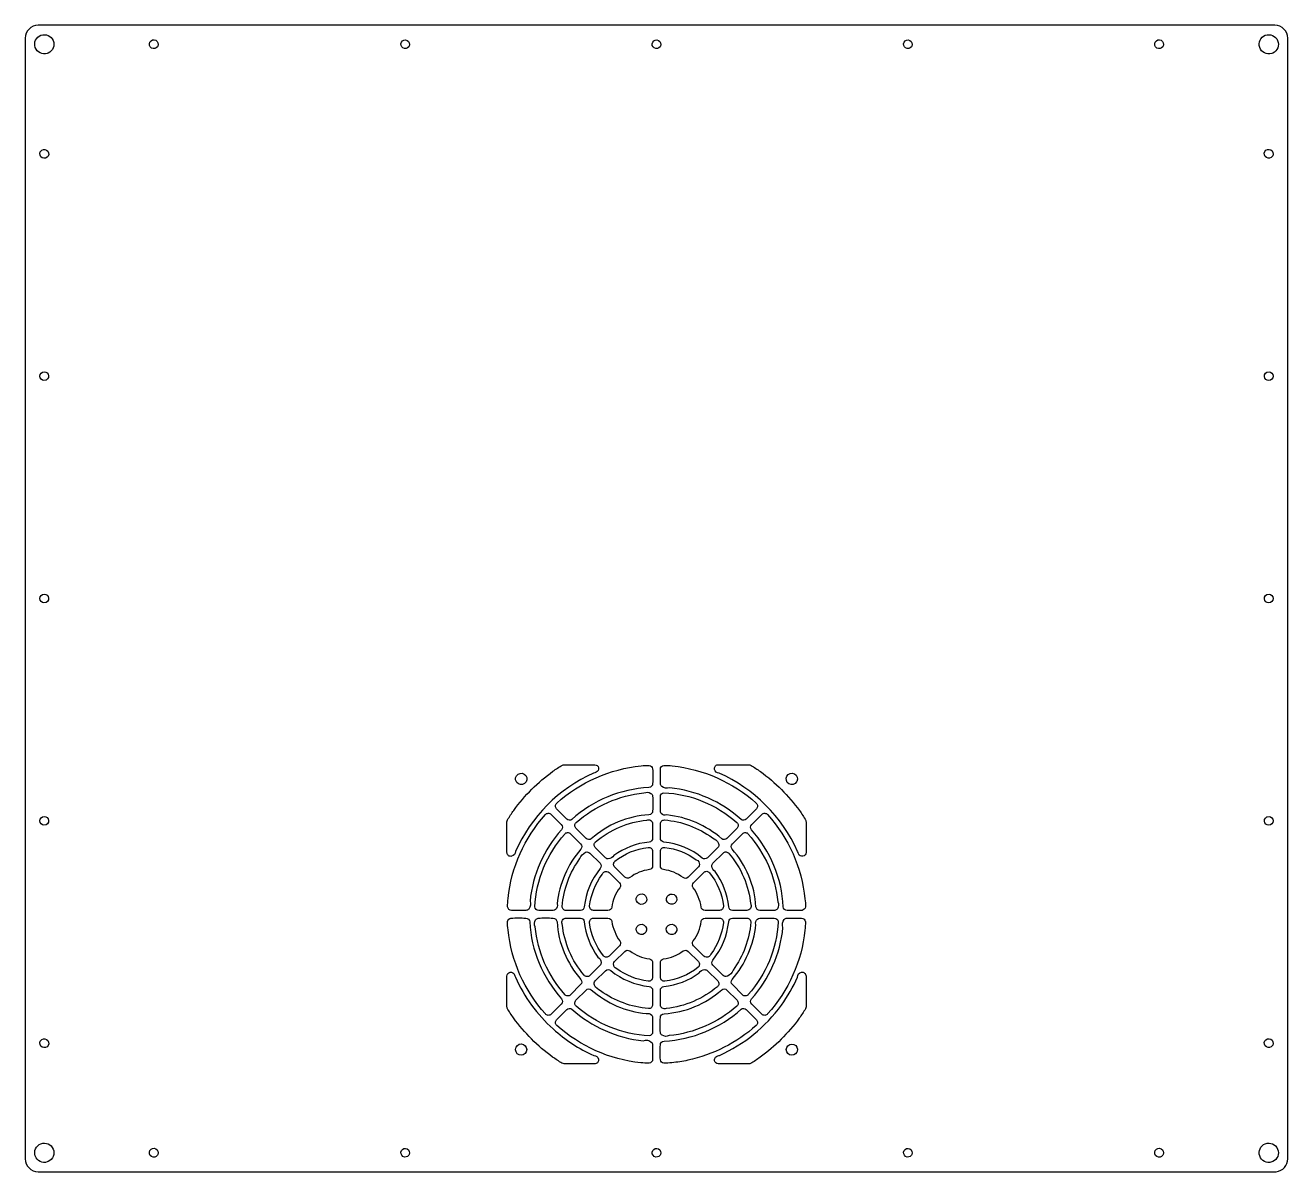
# Model space of a CAD drawing. Header units: millimetres. Extents: x -245 to 245, y -222 to 222.
import ezdxf

# ---------------------------------------------------------------- set-up
doc = ezdxf.new("R2010")
doc.units = ezdxf.units.MM
doc.layers.get('0').update_dxf_attribs({"color": 70})

msp = doc.modelspace()

# ---------------------------------------------------------------- linework, layer by layer
for points in [[(240.398, -222.348, 0.384311815), (244.875, -217.375), (244.875, 217.375, 0.414716963), (239.875, 222.375), (-239.875, 222.375, 0.414716963), (-244.875, 217.375), (-244.875, -217.375, 0.414716963), (-239.875, -222.375), (239.875, -222.375, 0.026441478)], [(-236.341, 211.434, -38.074814971), (-235.975, 211.574)], [(-193.582, 214.062, -27.75438478), (-193.461, 214.278)], [(-96.0822, 214.062, -27.118740853), (-95.9607, 214.278)], [(1.41779, 214.062, -27.174632041), (1.53926, 214.278)], [(98.9178, 214.062, -27.118740863), (99.0393, 214.278)], [(196.418, 214.062, -27.754384771), (196.539, 214.278)], [(238.659, 211.434, -38.074814994), (239.025, 211.574)], [(-238.918, 173.438, -27.754384752), (-239.039, 173.222)], [(238.918, 171.562, -27.754384779), (239.039, 171.778)], [(-236.951, 84.6411, -27.52289522), (-236.723, 84.7381)], [(236.951, 87.8589, -27.522895233), (236.723, 87.7619)], [(-236.951, -1.60893, -27.570095414), (-236.723, -1.51187)], [(236.951, 1.60893, -27.570095414), (236.723, 1.51187)], [(-57.9874, -98.7316), (-58, -98.5379), (-58, -86.6575, -0.144956041), (-57.758, -85.8405, -0.026258379), (-55.3682, -82.1757, -0.078626269), (-40.1973, -67.0395, -0.041376541), (-36.4413, -64.6247, -0.102967147), (-35.8425, -64.5), (-23.9621, -64.5, -0.831583959), (-23.4246, -67.4004, 0.026390917), (-24.4054, -67.7813, 0.185143232), (-54.7507, -98.1664, -0.354610401), (-56.1841, -100.004, -0.438572843)], [(-54.3657, -71.1723, -35.768973045), (-54.2227, -71.3738)], [(-1.51366, -66.0407, -0.033790004), (-1.5, -71.8218, -0.398848935), (-2.92149, -73.3198, 0.170980906), (-32.8063, -85.6729, -0.383926146), (-34.8109, -85.5678), (-38.7723, -81.6064, -0.44509579), (-38.6556, -79.38, -0.158241681), (-5.97536, -64.8965, -0.041338777), (-2.83087, -64.7522, -0.343284016)], [(2.87613, -64.7478, -0.02836127), (6.1315, -64.9129, -0.157687397), (38.6556, -79.38, -0.44513251), (38.7723, -81.6064), (34.8109, -85.5678, -0.383802327), (32.8063, -85.6729, 0.157424771), (5.11745, -73.4349, -0.264313967), (2.01799, -72.9557, -0.217607079), (1.5, -71.8218), (1.5, -66.2426, -0.390099585)], [(23.7684, -64.5126), (23.9621, -64.5), (35.8425, -64.5, -0.144956041), (36.6595, -64.742, -0.026258379), (40.3243, -67.1318, -0.078626269), (55.4605, -82.3027, -0.041376541), (57.8753, -86.0587, -0.102967147), (58, -86.6575), (58, -98.5379, -0.831583959), (55.0996, -99.0754, 0.026390917), (54.7187, -98.0946, 0.185143232), (24.3336, -67.7493, -0.354175392), (22.4958, -66.3159, -0.438533096)], [(54.3657, -71.1723, -35.678146311), (54.4852, -70.9561)], [(-1.51366, -76.624, -0.033790004), (-1.5, -82.4052, -0.399044503), (-2.92149, -83.9031, 0.166555644), (-25.2918, -93.1873, -0.383926146), (-27.2964, -93.0822), (-31.2578, -89.1208, -0.445427119), (-31.1411, -86.8945, -0.155613275), (-4.86909, -75.4218, -0.258807383), (-2.14189, -75.5956, -0.209658068)], [(2.87613, -75.3311, -0.170566751), (31.1411, -86.8945, -0.445462246), (31.2578, -89.1208), (27.2964, -93.0822, -0.38390337), (25.2918, -93.1873, 0.153931989), (4.0112, -83.9602, -0.302878367), (1.84476, -83.3619, -0.174661333), (1.5, -82.4052), (1.5, -76.8259, -0.390099585)], [(-236.951, -87.8589, -27.522895232), (-236.723, -87.7619)], [(-57.7522, -119.624, -0.028074715), (-57.5871, -116.368, -0.157684323), (-43.12, -83.8444, -0.44513251), (-40.8936, -83.7277), (-36.9322, -87.6891, -0.383802327), (-36.8271, -89.6937, 0.157387205), (-49.0651, -117.383, -0.264343197), (-49.5443, -120.482, -0.216782016), (-50.6782, -121), (-56.2574, -121, -0.390037254)], [(-2.866, -94.4815, 0.132526814), (-16.5865, -99.7374, -0.255065466), (-18.6924, -101.036, -0.202455784), (-19.782, -100.597), (-23.7434, -96.6353, -0.44509579), (-23.6267, -94.4089, -0.151246581), (-3.76282, -85.9472, -0.54146059), (-1.5, -87.4093), (-1.5, -92.9885, -0.398957326), (-2.86635, -94.4781, -0.014523857)], [(2.866, -94.4815, -0.388502037), (1.5, -92.9885), (1.5, -87.4093, -0.429543218), (3.07849, -85.9113, -0.138260492), (21.6622, -92.8181, -0.195799114), (24.0677, -94.9987, -0.303650284), (23.7434, -96.6353), (19.782, -100.597, -0.384118505), (17.7773, -100.702, 0.147334789)], [(56.4593, -120.986, -0.034629053), (50.6782, -121, -0.398578023), (49.1802, -119.579, 0.170983958), (36.8271, -89.6937, -0.383926146), (36.9322, -87.6891), (40.8936, -83.7277, -0.44509579), (43.12, -83.8444, -0.158536296), (57.6035, -116.525, -0.04132446), (57.7478, -119.669, -0.342374562)], [(236.951, -84.6411, -27.52289522), (236.723, -84.7381)], [(-47.1689, -119.624, -0.170567597), (-35.6055, -91.3589, -0.445462246), (-33.3792, -91.2422), (-29.4178, -95.2036, -0.38390337), (-29.3127, -97.2082, 0.153895687), (-38.5398, -118.489, -0.303229292), (-39.1381, -120.655, -0.173931803), (-40.0948, -121), (-45.6741, -121, -0.390037254)], [(45.876, -120.986, -0.034629053), (40.0948, -121, -0.39877402), (38.5969, -119.579, 0.166559728), (29.3127, -97.2082, -0.383926146), (29.4178, -95.2036), (33.3792, -91.2422, -0.445427119), (35.6055, -91.3589, -0.155560392), (47.0782, -117.631, -0.259023874), (46.9044, -120.358, -0.208819985)], [(-10.3218, -108.268, -0.36937743), (-12.264, -108.115), (-16.2289, -104.15, -0.444210017), (-16.1122, -101.923, -0.141216577), (-3.23465, -96.5558, -0.461007602), (-1.5, -98.0373), (-1.5, -103.678, -0.36658176), (-2.76534, -105.16, 0.135197873)], [(10.3218, -108.268, 0.130812481), (2.76534, -105.16, -0.369122035), (1.5, -103.678), (1.5, -98.0373, -0.460916381), (3.23465, -96.5558, -0.127459932), (15.4415, -101.38, -0.347060012), (16.6605, -103.242, -0.172686181), (16.2289, -104.15), (12.264, -108.115, -0.381215239)], [(-28.0185, -119.634, -0.38770021), (-29.5115, -121), (-35.0907, -121, -0.429554932), (-36.5887, -119.422, -0.138263093), (-29.6819, -100.838, -0.195821492), (-27.5013, -98.4323, -0.303650284), (-25.8647, -98.7566), (-21.9033, -102.718, -0.383935982), (-21.7982, -104.723, 0.147337276)], [(28.0185, -119.634, 0.134441743), (22.7626, -105.914, -0.254370365), (21.4642, -103.808, -0.204578296), (21.9033, -102.718), (25.8647, -98.7566, -0.44509579), (28.0911, -98.8733, -0.151192282), (36.5528, -118.737, -0.54035771), (35.0907, -121), (29.5115, -121, -0.398687742), (28.0219, -119.634, -0.014324853)], [(-14.2324, -112.178, 0.130888612), (-17.3401, -119.735, -0.369727624), (-18.8217, -121), (-24.4627, -121, -0.460914891), (-25.9442, -119.265, -0.128237823), (-21.1198, -107.059, -0.347586179), (-19.2582, -105.84, -0.172798284), (-18.3502, -106.271), (-14.3854, -110.236, -0.358262058)], [(14.2324, -112.178, -0.36791081), (14.3854, -110.236), (18.3502, -106.271, -0.44572191), (20.5766, -106.388, -0.141234428), (25.9442, -119.265, -0.460899582), (24.4627, -121), (18.8217, -121, -0.368100861), (17.3401, -119.735, 0.114461214)], [(-7.82314, -117.035, -33.117875069), (-7.75941, -117.272)], [(7.82314, -117.035, -32.454430384), (7.85716, -116.791)], [(-56.4593, -124.014, -0.034629053), (-50.6782, -124, -0.398578023), (-49.1802, -125.421, 0.171011227), (-36.8271, -155.306, -0.384447401), (-36.9322, -157.311), (-40.8936, -161.272, -0.444228473), (-43.12, -161.156, -0.158533956), (-57.6035, -128.475, -0.04132446), (-57.7478, -125.331, -0.342374562)], [(-45.876, -124.014, -0.034629053), (-40.0948, -124, -0.39877402), (-38.5969, -125.421, 0.166506657), (-29.3127, -147.792, -0.3844534), (-29.4178, -149.796), (-33.3792, -153.758, -0.445874571), (-35.6055, -153.641, -0.155561114), (-47.0782, -127.369, -0.259023874), (-46.9044, -124.642, -0.208819985)], [(-28.0185, -125.366, 0.134441743), (-22.7626, -139.086, -0.254370365), (-21.4642, -141.192, -0.204578296), (-21.9033, -142.282), (-25.8647, -146.243, -0.444228473), (-28.0911, -146.127, -0.151189464), (-36.5528, -126.263, -0.54035771), (-35.0907, -124), (-29.5115, -124, -0.398687742), (-28.0219, -125.366, -0.014324853)], [(-14.2324, -132.822, -0.36791081), (-14.3854, -134.764), (-18.3502, -138.729, -0.44572191), (-20.5766, -138.612, -0.141234428), (-25.9442, -125.735, -0.460899582), (-24.4627, -124), (-18.8217, -124, -0.368100861), (-17.3401, -125.265, 0.114461214)], [(-7.82314, -127.965, -32.454430385), (-7.85716, -128.209)], [(7.82314, -127.965, -33.117875069), (7.75941, -127.728)], [(14.2324, -132.822, 0.130888612), (17.3401, -125.265, -0.369727624), (18.8217, -124), (24.4627, -124, -0.460914891), (25.9442, -125.735, -0.128237823), (21.1198, -137.941, -0.347586179), (19.2582, -139.16, -0.172798284), (18.3502, -138.729), (14.3854, -134.764, -0.358262058)], [(28.0185, -125.366, -0.38770021), (29.5115, -124), (35.0907, -124, -0.429554932), (36.5887, -125.578, -0.138263093), (29.6819, -144.162, -0.195065913), (27.5013, -146.568, -0.303383975), (25.8647, -146.243), (21.9033, -142.282, -0.383935982), (21.7982, -140.277, 0.147337276)], [(47.1689, -125.376, -0.170583697), (35.6055, -153.641, -0.445356187), (33.3792, -153.758), (29.4178, -149.796, -0.384224601), (29.3127, -147.792, 0.153893922), (38.5398, -126.511, -0.303229292), (39.1381, -124.345, -0.173931803), (40.0948, -124), (45.6741, -124, -0.390037254)], [(57.7522, -125.376, -0.028074715), (57.5871, -128.632, -0.157686782), (43.12, -161.156, -0.444928322), (40.8936, -161.272), (36.9322, -157.311, -0.383935982), (36.8271, -155.306, 0.157389266), (49.0651, -127.617, -0.264343197), (49.5443, -124.518, -0.216782016), (50.6782, -124), (56.2574, -124, -0.390037254)], [(-10.3218, -136.732, 0.130812481), (-2.76534, -139.84, -0.369122035), (-1.5, -141.322), (-1.5, -146.963, -0.462139281), (-3.23465, -148.444, -0.127467225), (-15.4415, -143.62, -0.347060012), (-16.6605, -141.758, -0.172686181), (-16.2289, -140.85), (-12.264, -136.885, -0.381215239)], [(10.3218, -136.732, -0.36937743), (12.264, -136.885), (16.2289, -140.85, -0.444210017), (16.1122, -143.077, -0.141236062), (3.23465, -148.444, -0.461041698), (1.5, -146.963), (1.5, -141.322, -0.36658176), (2.76534, -139.84, 0.135197873)], [(-23.7684, -180.487), (-23.9621, -180.5), (-35.8425, -180.5, -0.145637104), (-36.6595, -180.258, -0.0281081), (-40.3243, -177.868, -0.078624597), (-55.4605, -162.697, -0.041172013), (-57.8753, -158.941, -0.103328353), (-58, -158.343), (-58, -146.462, -0.832702396), (-55.0996, -145.925, 0.028483368), (-54.7187, -146.905, 0.104779478), (-40.1199, -166.999, 0.078846244), (-24.3336, -177.251, -0.354262767), (-22.4958, -178.684, -0.437323942)], [(-2.866, -150.519, -0.388438924), (-1.5, -152.011), (-1.5, -157.591, -0.4298556), (-3.07849, -159.089, -0.137459898), (-21.6622, -152.182, -0.195637552), (-24.0677, -150.001, -0.303883017), (-23.7434, -148.365), (-19.782, -144.403, -0.384118505), (-17.7773, -144.298, 0.144308911)], [(2.866, -150.519, 0.131995263), (16.5865, -145.263, -0.255143436), (18.6924, -143.964, -0.202455784), (19.782, -144.403), (23.7434, -148.365, -0.445555081), (23.6267, -150.591, -0.149297731), (3.76282, -159.053, -0.54152591), (1.5, -157.591), (1.5, -152.011, -0.400146577), (2.86635, -150.522, -0.012829105)], [(23.2482, -177.681, 0.02103294), (24.4054, -177.219, 0.131320326), (48.4489, -157.749, 0.050433974), (54.7507, -146.834, -0.353972804), (56.1841, -144.996, -0.477895151), (58, -146.462), (58, -158.343, -0.14548858), (57.758, -159.159, -0.026271299), (55.3682, -162.824, -0.076818427), (40.1973, -177.961, -0.041861297), (36.4413, -180.375, -0.103216495), (35.8425, -180.5), (23.9621, -180.5, -0.778990522)], [(-2.87613, -169.669, -0.170517234), (-31.1411, -158.106, -0.445564187), (-31.2578, -155.879), (-27.2964, -151.918, -0.384122358), (-25.2918, -151.813, 0.155231886), (-4.0112, -161.04, -0.302776683), (-1.84476, -161.638, -0.174760014), (-1.5, -162.595), (-1.5, -168.174, -0.390403411)], [(1.51366, -168.376, -0.033773314), (1.5, -162.595, -0.398634097), (2.92149, -161.097, 0.166574974), (25.2918, -151.813, -0.384888855), (27.2964, -151.918), (31.2578, -155.879, -0.444210017), (31.1411, -158.106, -0.156906462), (4.86909, -169.578, -0.260008722), (2.14189, -169.404, -0.20972768)], [(-2.87613, -180.252, -0.030375299), (-6.1315, -180.087, -0.157680598), (-38.6556, -165.62, -0.445413495), (-38.7723, -163.394), (-34.8109, -159.432, -0.38427141), (-32.8063, -159.327, 0.158727126), (-5.11745, -171.565, -0.263965213), (-2.01799, -172.044, -0.217268718), (-1.5, -173.178), (-1.5, -178.757, -0.390403411)], [(1.51366, -178.959, -0.033773314), (1.5, -173.178, -0.398634097), (2.92149, -171.68, 0.171012581), (32.8063, -159.327, -0.3825573), (34.8109, -159.432), (38.7723, -163.394, -0.445555081), (38.6556, -165.62, -0.130735475), (12.1176, -179.131, -0.024963432), (5.97536, -180.104, -0.040190502), (2.83087, -180.248, -0.343190891)], [(-238.918, -171.562, -27.754384786), (-239.039, -171.778)], [(238.918, -173.438, -27.754384752), (239.039, -173.222)], [(-54.4852, -174.044, -35.307009612), (-54.5798, -174.272)], [(54.4852, -175.956, -35.307009618), (54.5798, -175.728)], [(-236.341, -218.566, -38.074814988), (-235.975, -218.426)], [(-193.582, -215.938, -27.754384771), (-193.461, -215.722)], [(-96.0822, -215.938, -27.118740872), (-95.9607, -215.722)], [(1.41779, -215.938, -27.174632041), (1.53926, -215.722)], [(98.9178, -215.938, -27.118740854), (99.0393, -215.722)], [(196.418, -215.938, -27.754384783), (196.539, -215.722)], [(238.659, -218.566, -38.074814983), (239.025, -218.426)]]:
    msp.add_lwpolyline(points, format="xyb", close=True)

doc.saveas('drawing.dxf')
